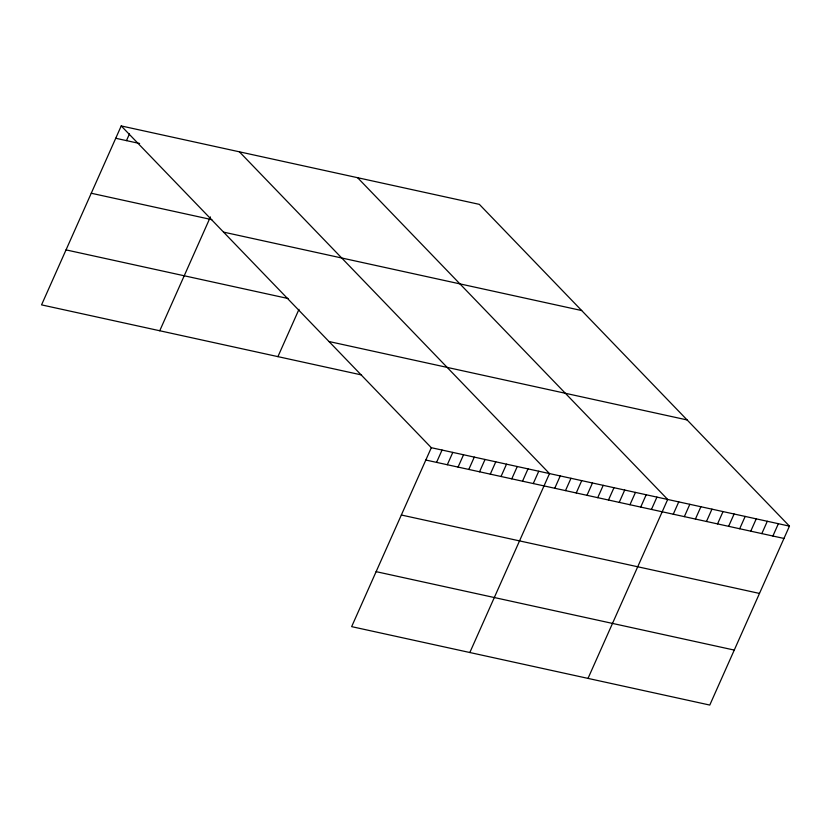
<?xml version="1.0" encoding="UTF-8"?>
<svg xmlns="http://www.w3.org/2000/svg" width="831" height="831" viewBox="0 0 831 831"><rect width="100%" height="100%" fill="white"/><g stroke="black" fill="none" stroke-linecap="round" stroke-linejoin="round"><path stroke-width="1.25" d="M121.222 125.938L431.31 447.701L351.648 626.636L709.778 705.062L789.45 526.127L479.352 204.364L121.222 125.938L41.55 304.873L361.558 374.947M126.478 140.616L129.47 133.895M159.739 330.759L210.42 216.922M277.918 356.634L298.973 309.35M436.566 462.379L442.05 450.059M447.317 464.737L452.802 452.407M458.058 467.084L463.542 454.765M468.798 469.442L474.283 457.112M479.549 471.79L485.034 459.47M490.29 474.148L495.775 461.818M501.031 476.495L506.515 464.176M511.782 478.853L517.266 466.523M522.522 481.201L528.007 468.881M533.263 483.559L538.748 471.229M469.827 652.522L549.499 473.587L239.401 151.824M554.755 488.264L560.239 475.934M565.495 490.612L570.98 478.292M576.247 492.97L581.731 480.64M586.987 495.318L592.472 482.998M597.728 497.676L603.213 485.346M608.479 500.023L613.964 487.704M619.22 502.381L624.704 490.051M629.96 504.729L635.455 492.409M640.711 507.087L646.196 494.757M651.452 509.434L656.937 497.104M588.016 678.397L667.688 499.462L357.59 177.699M673.266 514.212L678.75 501.882M684.339 516.633L689.823 504.313M695.402 519.063L700.897 506.733M706.475 521.484L711.959 509.154M717.548 523.904L723.032 511.584M728.61 526.335L734.105 514.005M739.683 528.755L745.168 516.425M750.757 531.175L756.241 518.856M761.819 533.606L767.314 521.276M772.892 536.026L778.377 523.696M115.727 138.268L139.608 143.493M91.254 193.249L211.822 219.644M223.549 232.119L581.69 310.545M66.033 249.892L288.077 298.516M328.983 341.52L687.123 419.946M431.31 447.701L789.45 526.127M425.825 460.031L783.965 538.446M401.342 515.012L759.482 593.427M376.121 571.655L734.261 650.081"/></g></svg>
